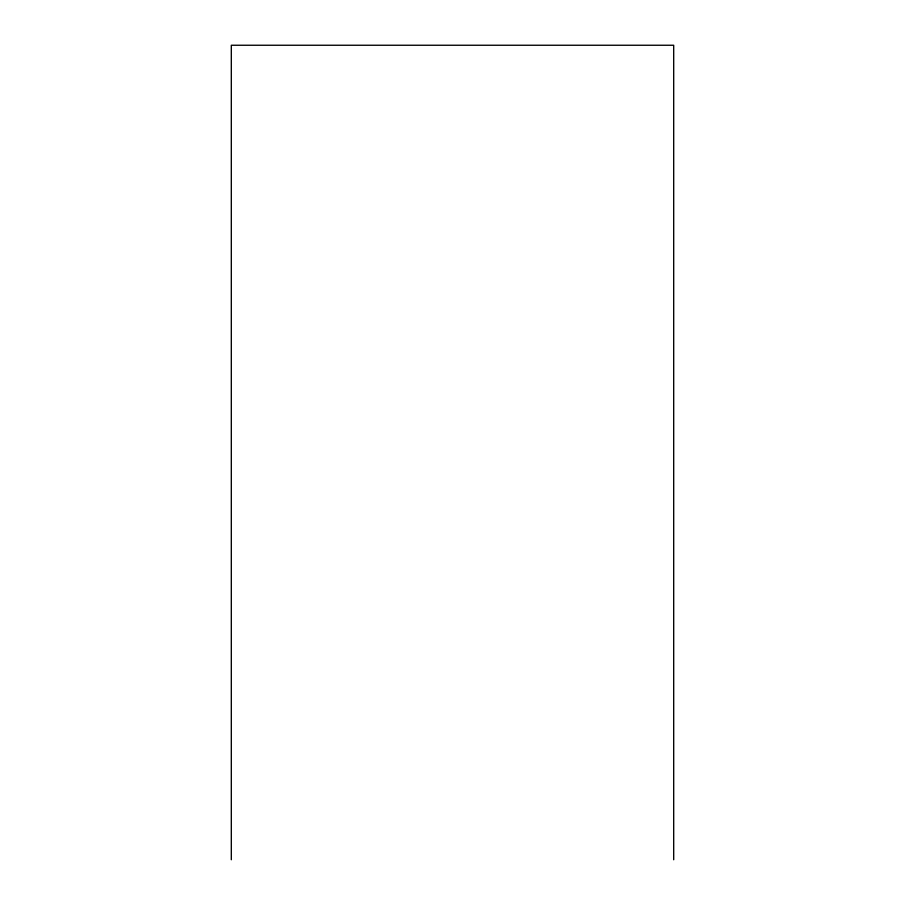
<?xml version="1.0" encoding="UTF-8"?>
<svg xmlns="http://www.w3.org/2000/svg" width="905" height="905" viewBox="0 0 905 905"><rect width="100%" height="100%" fill="white"/><g stroke="black" fill="none" stroke-linecap="round" stroke-linejoin="round"><path stroke-width="1.36" d="M673.693 859.75L673.693 45.25L231.307 45.25L231.307 859.75"/></g></svg>
